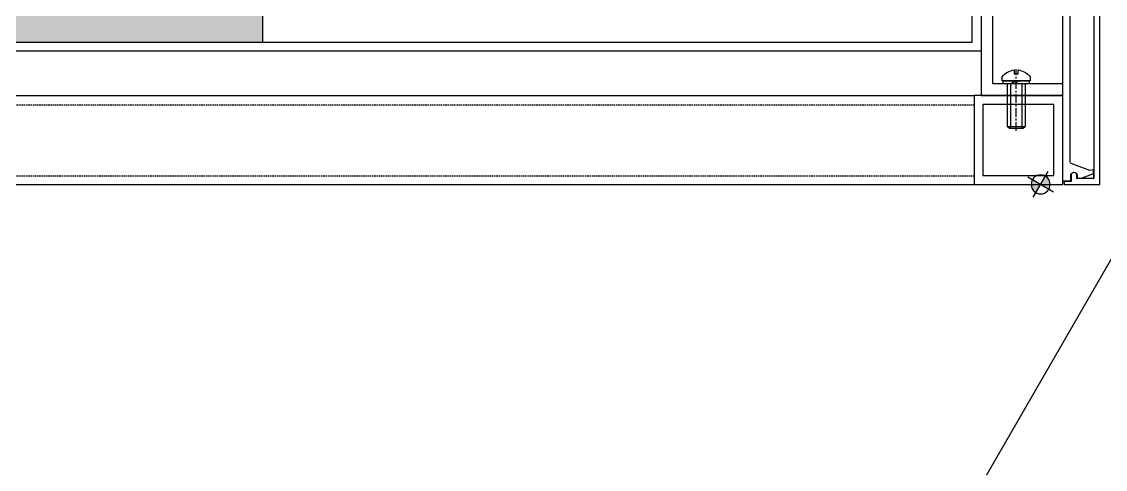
# Model space of a CAD drawing. Header units: millimetres. Extents: x -2069 to 10556, y -1036 to 8460.
# Drawn here: x 3529.7 to 3896.1, y 3617.6 to 3768.8 of the extents above; entities that cross this region are included whole.
import ezdxf

# ---------------------------------------------------------------- set-up
doc = ezdxf.new("R2010")
doc.units = ezdxf.units.MM
for name, pattern in [('CENTER', [2, 1.25, -0.25, 0.25, -0.25]), ('CENTER2', [28.575, 19.05, -3.175, 3.175, -3.175]), ('CONTINOUS', [0]), ('DASHED', [0.75, 0.5, -0.25]), ('HIDDEN', [0.375, 0.25, -0.125])]:
    doc.linetypes.add(name, pattern=pattern)
for name, color, linetype in [('F-Alum', 4, 'Continuous'), ('F-dashed line', 8, 'DASHED'), ('F_MISC', 8, 'Continuous'), ('Hatch', 8, 'Continuous'), ('INSUL', 173, 'Continuous'), ('中心线', 1, 'CENTER2'), ('虚线', 8, 'HIDDEN'), ('螺栓钉类', 241, 'Continuous')]:
    doc.layers.add(name, color=color, linetype=linetype)
doc.styles.add('F-simhei', font='')
doc.styles.get('F-simhei').set_extended_font_data('SimHei')
doc.dimstyles.new('1c', dxfattribs={"dimtxt": 3, "dimasz": 2, "dimexe": 1, "dimexo": 2, "dimgap": 1.5, "dimtad": 1, "dimdec": 0, "dimzin": 12, "dimdsep": 46, "dimtxsty": 'F-simhei', "dimblk": 'ARCHTICK', "dimcen": 1, "dimclrd": 1, "dimclre": 1, "dimclrt": 7, "dimadec": 0, "dimazin": 0, "dimtfac": 1, "dimtdec": 0, "dimtix": 1, "dimtofl": 0, "dimtmove": 0, "dimatfit": 3, "dimfxl": 1, "dimtolj": 1, "dimtzin": 0, "dimarcsym": 1})

# ---------------------------------------------------------------- blocks, each defined once
blk = doc.blocks.new('*U87')
at = {"layer": '中心线', "color": 1, "linetype": 'CENTER', "ltscale": 2.357948}
blk.add_line((0, 15.9), (0, -4.96), dxfattribs=at)
at = {"layer": '虚线', "linetype": 'HIDDEN', "ltscale": 0.5}
for p, q in [((-1.95, 0), (-1.95, 15)), ((1.95, 0), (1.95, 15))]:
    blk.add_line(p, q, dxfattribs=at)
at = {"layer": '螺栓钉类', "color": 241, "linetype": 'Continuous'}
for p, q in [((-2.41, 15), (-3, 14.41)), ((2.41, 15), (-2.41, 15)), ((2.41, 15), (3, 14.41)), ((3, 14.41), (-3, 14.41)), ((-3, 0), (-3, 14.41)), ((3, 0), (3, 14.41)), ((-0.91, -1), (0.53, 0)), ((0.24, -1), (1.69, 0))]:
    blk.add_line(p, q, dxfattribs=at)
blk.add_lwpolyline([(4.35, 0), (4.35, -1), (-4.35, -1), (-4.35, 0)], close=True, dxfattribs=at)
blk.add_lwpolyline([(-4.75, -1), (4.75, -1), (4.75, -2.32, -0.207256), (0.66, -4.66), (0.66, -3.38), (-0.66, -3.38), (-0.66, -4.66, -0.207256), (-4.75, -2.32)], format="xyb", close=True, dxfattribs=at)
blk = doc.blocks.new('*U72')
at = {"layer": 'INSUL', "lineweight": 0}
h = blk.add_hatch(dxfattribs=at)
h.set_pattern_fill('岩棉', color=256, scale=100, style=0, pattern_type=2)
h.set_pattern_definition([(171.7889, (53.3, 199.0476), (-673.201724, 100.000002), [3.3342, -696.8454]), (146.90866, (56.223, 197.1429), (-158.400404, 100.000001), [3.4887, -729.1451]), (132.3273, (58.3914, 194.762), (-178.200457, 200), [3.2205, -673.0858]), (114.797, (59.7115, 191.905), (-39.6001, 100), [3.1473, -327.322]), (91.6202, (59.8057, 188.5714), (-19.80005, 600), [3.3347, -696.9453]), (82.824825, (50.09429, 111.42857), (138.600349442, 1099.999997034), [77.75174, -16250.113]), (97.175175, (69.70576, 111.42857), (-138.600352483, 1099.99999665), [77.75174, -16250.113]), (88.3798, (59.9943, 188.5714), (19.800043, 600), [3.3347, -696.9453]), (65.203, (60.0886, 191.905), (39.6001, 100), [3.1473, -327.322]), (47.6727, (61.4086, 194.762), (178.200457, 200), [3.2205, -673.0858]), (33.09134, (63.5772, 197.1429), (158.400403, 100.000004), [3.4887, -729.1451]), (8.2111, (66.5, 199.0476), (673.201725, 100), [3.3342, -696.8454]), (87.1662, (50, 109.524), (19.80004, 300), [1.907, -398.5826]), (103.9014, (50.4714, 107.619), (-79.200203, 300), [1.9622, -410.107]), (111.6036, (51.226, 105.714), (-19.80005, 100), [2.0487, -105.5067]), (122.7613, (52.4514, 103.8095), (-59.400154, 100), [2.265, -473.3977]), (138.2906, (54.0543, 102.381), (-118.800303, 100), [2.147, -448.741]), (152.0035, (55.8457, 101.4286), (-178.200458, 100), [2.0289, -424.0312]), (166.4772, (57.8257, 100.9524), (-396.001014, 100.000003), [2.0365, -425.6205]), (167.0708, (59.9, 100.476), (-415.801066, 100), [2.1282, -444.8039]), (12.9292, (59.9, 100.476), (415.801066, 100), [2.1282, -444.8039]), (13.5228, (61.9743, 100.9524), (396.001015, 100), [2.0365, -425.6205]), (27.9965, (63.9543, 101.4286), (198.000505, 100.000004), [2.0289, -424.0312]), (41.7094, (65.7458, 102.381), (118.8003, 100.000003), [2.147, -448.741]), (57.2387, (67.3486, 103.8095), (198.000504, 300), [2.265, -473.3977]), (68.3964, (68.574, 105.714), (19.80005, 100), [2.0487, -105.5067]), (76.0986, (69.3286, 107.619), (19.80005, 100), [1.9622, -410.107]), (92.8338, (69.8, 109.524), (-19.80005, 300), [1.907, -398.5827])])
h.paths.add_polyline_path([(0, 0), (500.05, 0), (500.05, 100), (0, 100)])
at = {"layer": 'INSUL'}
blk.add_lwpolyline([(0, 0), (500.05, 0), (500.05, 100), (0, 100)], close=True, dxfattribs=at)
blk = doc.blocks.new('A$C714F5CF6')
at = {"ltscale": 0.5}
h = blk.add_hatch(color=7, dxfattribs=at)
edge = h.paths.add_edge_path()
edge.add_line((0, 3.21), (0, 0))
edge.add_line((0, 0), (3.21, 0))
edge.add_ellipse((0, 0), major_axis=(-2.27, 2.27), ratio=1, start_angle=225, end_angle=315)
edge = h.paths.add_edge_path()
edge.add_line((0, 0), (-3.21, 0))
edge.add_ellipse((0, 0), major_axis=(-2.27, 2.27), ratio=1, start_angle=45, end_angle=135)
edge.add_line((0, -3.21), (0, 0))
at = {"color": 7, "ltscale": 0.5}
for p, q in [((0, 5.01), (0, -5.01)), ((5.01, 0), (-5.01, 0))]:
    blk.add_line(p, q, dxfattribs=at)
blk.add_circle((0, 0), 3.21, dxfattribs=at)
blk = doc.blocks.new('_ArchTick')
at = {"color": 0, "linetype": 'ByBlock', "const_width": 0.15}
blk.add_lwpolyline([(-0.5, -0.5), (0.5, 0.5)], dxfattribs=at)
blk = doc.blocks.new('*D109')
at = {"layer": 'Defpoints', "color": 0, "transparency": 16777216}
for p in [(3177.93, 3713.87), (3851.71, 3713.87), (3123.87, 3691.35), (3162.14, 3647.6), (3123.87, 2889.91)]:
    blk.add_point(p, dxfattribs=at)
at = {"layer": 'Hatch', "color": 1, "lineweight": -2, "transparency": 16777216}
blk.add_arc((3123.87, 3713.87), 76.53, 270, 0, dxfattribs=at)
at = {"layer": 'Hatch', "color": 1, "lineweight": -2, "transparency": 16777216, "xscale": 2, "yscale": 2, "zscale": 2}
for p, rotation in [((3200.4, 3713.87), 90.00000002080792), ((3123.87, 3637.34), 180)]:
    blk.add_blockref('_ArchTick', p, dxfattribs=dict(at, rotation=rotation))
at = {"layer": 'Hatch', "color": 7, "transparency": 16777216, "insert": (3175.86, 3661.89), "char_height": 3, "attachment_point": 5, "rotation": 45, "style": 'F-simhei'}
blk.add_mtext('\\A1;90.00°', dxfattribs=at)

msp = doc.modelspace()

# ---------------------------------------------------------------- linework, layer by layer
at = {"elevation": 0}
msp.add_lwpolyline([(2036.48, 3908.65), (3143.41, 5824.68), (4634.47, 4963.27), (3527.53, 3047.23)], close=True, dxfattribs=at)
at = {"layer": 'F-Alum'}
for points in [[(3884.21, 3714.95), (3884.21, 3714.92), (3881.77, 3714.92), (3881.77, 3802.51), (3879.77, 3802.51), (3879.77, 3804.51), (3881.77, 3804.51), (3881.77, 3824.26)], [(3137.69, 3716.81), (3137.69, 3761.87), (3851.11, 3761.87), (3851.11, 3798.59), (3854.11, 3798.59), (3854.11, 3798.59), (3854.11, 3798.59), (3854.11, 3758.87), (3854.11, 3758.87), (3140.69, 3758.87), (3140.69, 3713.81)]]:
    msp.add_lwpolyline(points, dxfattribs=at)
msp.add_lwpolyline([(3892.24, 3818.31), (3892.24, 3715.87), (3892.24, 3715.87), (3892.24, 3718.87), (3892.24, 3718.87), (3892.24, 3715.87), (3886.5, 3715.87), (3886.5, 3716.87, 1), (3884.5, 3716.87), (3884.5, 3714.87), (3882.19, 3714.87), (3882.19, 3713.87), (3894.24, 3713.87), (3894.24, 3820.31)], format="xyb", dxfattribs=at)
at = {"layer": 'F-Alum', "linetype": 'CONTINOUS', "ltscale": 15555}
msp.add_lwpolyline([(3881.77, 3714.92), (3884.1, 3714.92, 0.414214), (3884.4, 3715.22), (3884.4, 3716.87, -1), (3886.6, 3716.87), (3886.6, 3715.97), (3888.15, 3715.97, 0.142849), (3888.31, 3716.02), (3891.87, 3717.38, 0.284079), (3892.14, 3717.83), (3892.14, 3718.64, 0.557537), (3891.85, 3718.81), (3890.85, 3718.55), (3884.5, 3720.95, -0.296379), (3884.21, 3721.4), (3884.21, 3814.03)], format="xyb", dxfattribs=at)
at = {"layer": 'F-Alum'}
msp.add_lwpolyline([(3854.11, 3743.86), (3881.77, 3743.86), (3881.77, 3747.86), (3858.11, 3747.86), (3858.11, 3803.51), (3854.11, 3803.51)], close=True, dxfattribs=at)
at = {"layer": 'F-Alum', "flags": 128}
for points in [[(3177.93, 3743.86), (3851.71, 3743.86)], [(3177.93, 3713.87), (3851.71, 3713.87)]]:
    msp.add_lwpolyline(points, dxfattribs=at)
for points in [[(3851.71, 3743.86), (3851.71, 3713.87), (3881.71, 3713.87), (3881.71, 3743.86)], [(3854.71, 3740.86), (3854.71, 3716.87), (3878.71, 3716.87), (3878.71, 3740.86)]]:
    msp.add_lwpolyline(points, close=True, dxfattribs=at)
at = {"layer": 'F-dashed line', "flags": 128}
for points in [[(3177.93, 3740.71), (3851.71, 3740.71)], [(3177.93, 3716.8), (3851.71, 3716.8)]]:
    msp.add_lwpolyline(points, dxfattribs=at)

# ---------------------------------------------------------------- block references
at = {"layer": 'F_MISC', "ltscale": 18000, "extrusion": (1.12536e-06, 1.35237e-07, -1), "xscale": -1, "rotation": 180}
msp.add_blockref('*U72', (-3611.24, 3861.87, 0), dxfattribs=at)
at = {"layer": 'F_MISC', "rotation": 179.999999999647}
msp.add_blockref('*U87', (3865.96, 3747.86), dxfattribs=at)
at = {"layer": 'F_MISC', "xscale": -1, "rotation": 59.98400002474821}
msp.add_blockref('A$C714F5CF6', (3874.24, 3713.87, 0), dxfattribs=at)

# ---------------------------------------------------------------- dimensions: what is measured, and where the dimension line sits
at = {"layer": 'Hatch'}
dim = msp.add_angular_dim_2l(base=(3162.14, 3647.6), line1=((3123.87, 3691.35), (3123.87, 2889.91)), line2=((3177.93, 3713.87), (3851.71, 3713.87)), dimstyle='1c', override={"dimdec": 1, "dimadec": 2, "dimtdec": 1}, dxfattribs=at)
dim.commit()
dim.dimension.update_dxf_attribs({"geometry": '*D109', "text_midpoint": (3175.86, 3661.89)})

doc.saveas('drawing.dxf')
